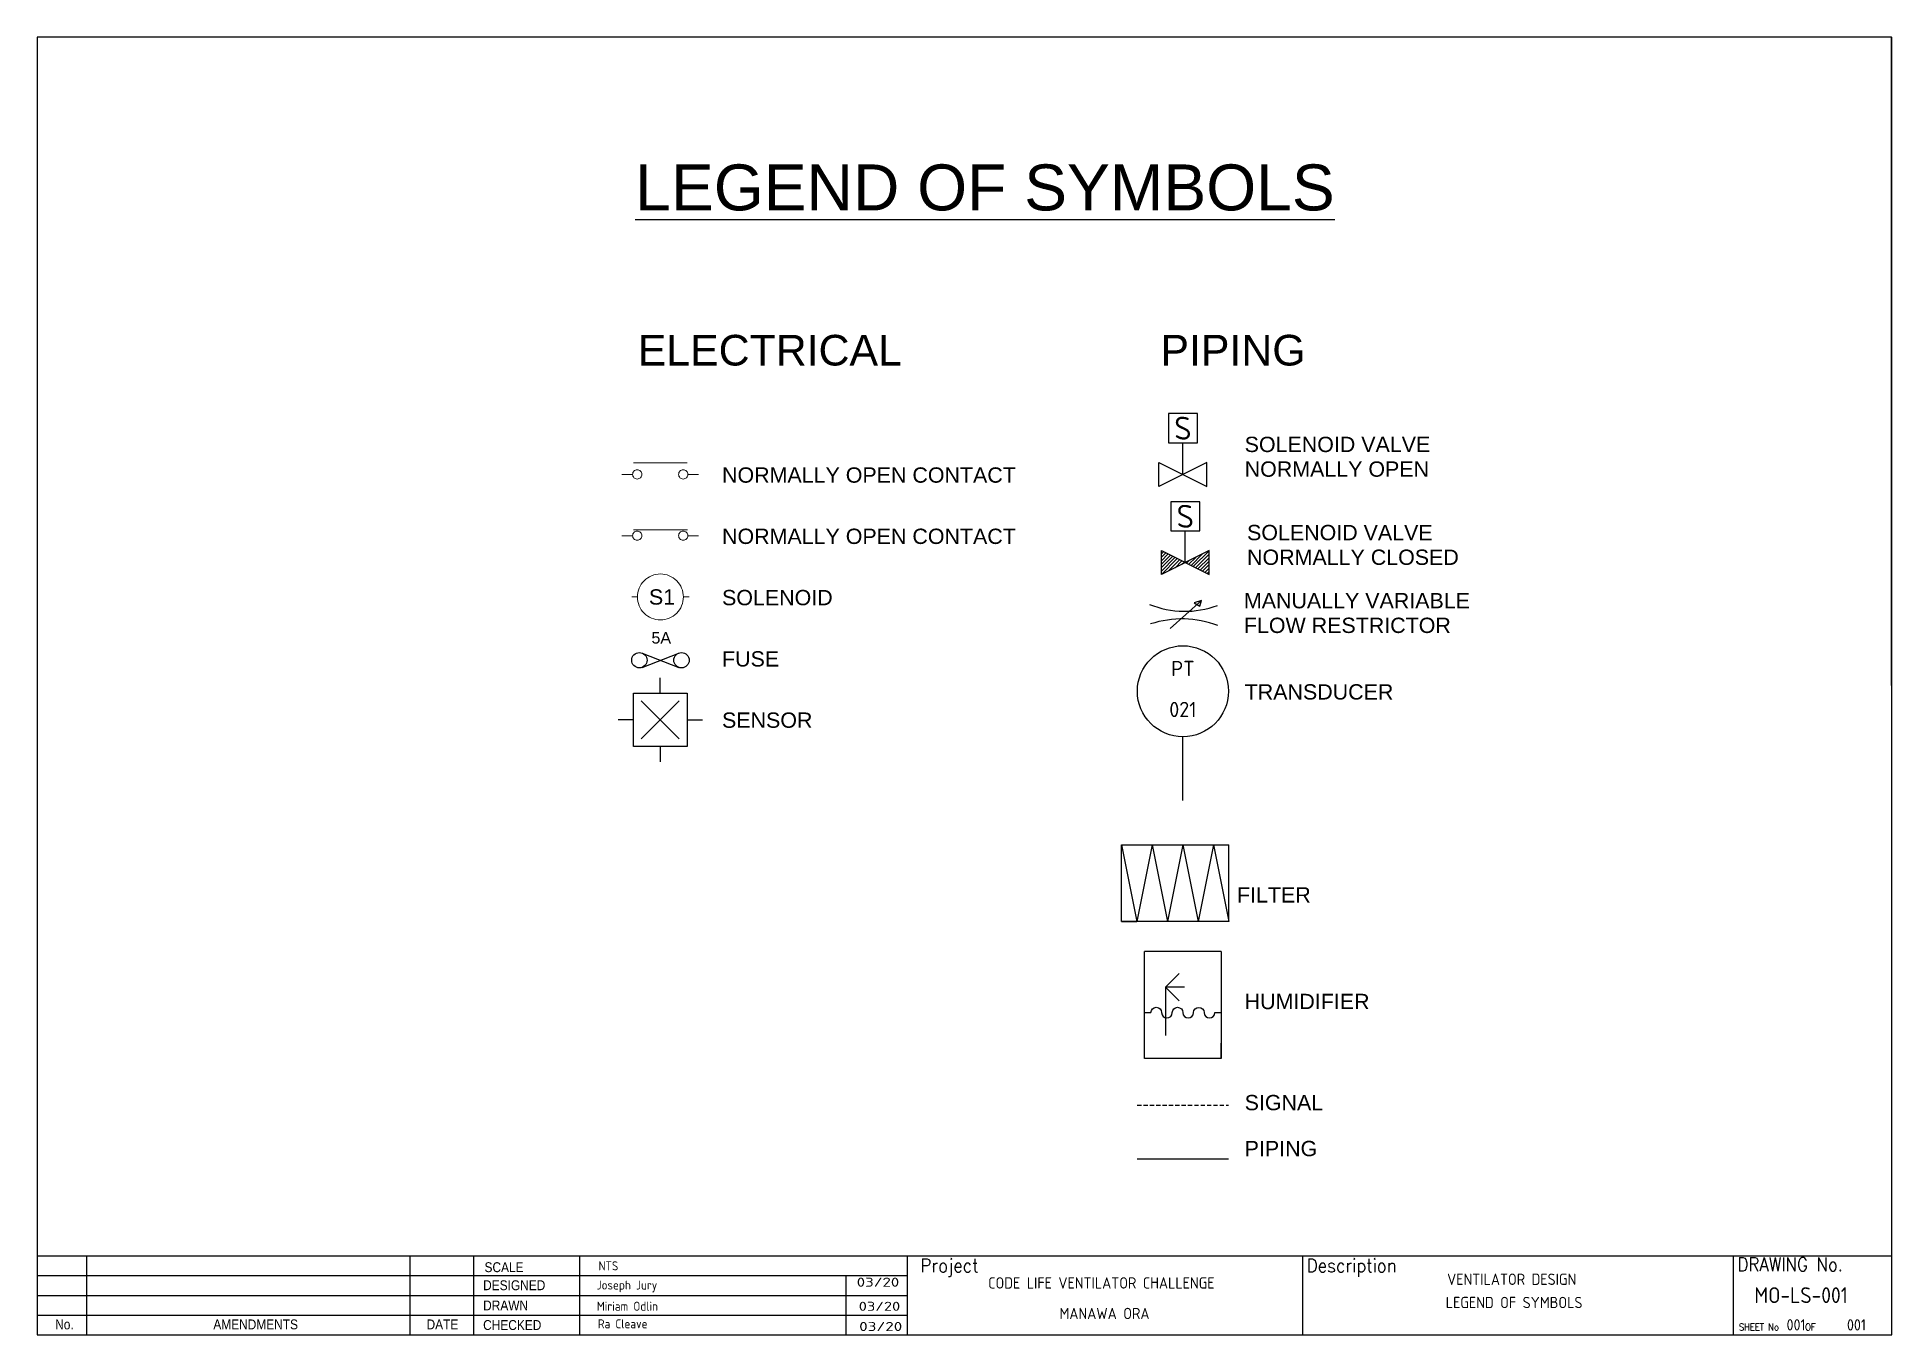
# Paper-space layout 'LS-001' of a CAD drawing. Header units: millimetres. Extents: x 0 to 820, y 0 to 574.
# The model-space entities are those that its viewports show. They can reach past a viewport. Long polylines and large blocks are cut down to what shows.
import ezdxf
from ezdxf.enums import TextEntityAlignment as Align

# ---------------------------------------------------------------- set-up
doc = ezdxf.new("R2010")
doc.units = ezdxf.units.MM
doc.header["$LTSCALE"] = 0.5
doc.linetypes.add('DASHED', pattern=[19.05, 12.7, -6.35])
for name, color, linetype in [('bold', 6, 'Continuous'), ('DRAWING', 7, 'Continuous'), ('PROCESS', 4, 'Continuous'), ('SYMBOLS', 2, 'Continuous'), ('TEXT', 2, 'Continuous'), ('TEXT-2', 1, 'Continuous'), ('TEXT-3', 2, 'Continuous'), ('TEXT_10', 2, 'Continuous'), ('XFIN', 1, 'Continuous')]:
    doc.layers.add(name, color=color, linetype=linetype)
doc.styles.add('Arial', font='arial.ttf')
doc.styles.add('ISO', font='ISO')
doc.styles.add('STYLE1', font='')
doc.styles.add('STYLE2', font='romand.shx')
doc.styles.add('X1', font='iso3098b.shx', dxfattribs={"height": 0.125})
doc.styles.get('STYLE1').set_extended_font_data('Formal436 BT')

# ---------------------------------------------------------------- blocks, each defined once
blk = doc.blocks.new('AHTITLE')
at = {"color": 4, "style": 'ISO'}
for tag, p in [('PROJECT1', (634.69, 56.8)), ('PROJECT2', (634.69, 48.72)), ('DESCRIPTION1', (634.69, 33.99)), ('DESCRIPTION2', (634.69, 26)), ('DETAILS1', (634.69, 12.21)), ('DETAILS2', (634.69, 4.19)), ('SHEET', (749.8, 1.98)), ('TOTAL', (783.33, 1.94))]:
    blk.add_attdef(tag, text='', height=5, dxfattribs=at).set_placement(p, align=Align.CENTER)
at = {"color": 2, "style": 'ISO'}
for tag, p in [('NO6', (6.62, 31.21)), ('NO5', (6.62, 26.21)), ('NO4', (6.62, 21.21)), ('NO3', (6.62, 16.21)), ('NO2', (6.62, 11.21)), ('NO1', (6.62, 6.21))]:
    blk.add_attdef(tag, text='', height=2.5, dxfattribs=at).set_placement(p, align=Align.CENTER)
for tag, p in [('AMENDES6', (13.95, 31.21)), ('AMENDES5', (13.95, 26.21)), ('AMENDES4', (13.95, 21.21)), ('AMENDES3', (13.95, 16.21)), ('AMENDES2', (13.95, 11.21)), ('AMENDES1', (13.95, 6.21))]:
    blk.add_attdef(tag, p, '', height=2.5, dxfattribs=at)
for tag, width, p, p2 in [('A6DATE', 1.040117, (94.65, 31.2), (109.01, 31.2)), ('A5DATE', 1.040117, (94.65, 26.2), (109.01, 26.2)), ('A4DATE', 1.038131, (94.65, 21.2), (108.98, 21.2)), ('A3DATE', 1.03655, (94.65, 16.2), (108.96, 16.2)), ('A2DATE', 1.03731, (94.65, 11.2), (108.97, 11.2)), ('A1DATE', 1.070419, (94.65, 6.2), (108.92, 6.2))]:
    blk.add_attdef(tag, text='', height=2.5, dxfattribs=dict(at, width=width)).set_placement(p, p2, align=Align.FIT)
for tag, p in [('SCALE', (162.51, 33.36)), ('DESIGNED', (202.89, 21.32)), ('DRAWN', (202.89, 16.19)), ('CHECKED', (202.82, 6.23))]:
    blk.add_attdef(tag, text='', height=4, dxfattribs=at).set_placement(p, align=Align.RIGHT)
for tag, p, p2 in [('DESDATE', (205.03, 21.34), (218.71, 21.34)), ('DWGDATE', (205.05, 16.17), (218.82, 16.17)), ('CHKDATE', (205.13, 6.23), (218.83, 6.23))]:
    blk.add_attdef(tag, text='', height=4, dxfattribs=at).set_placement(p, p2, align=Align.FIT)
at = {"color": 6, "style": 'ISO'}
blk.add_attdef('DRAWING', text='', height=7, dxfattribs=at).set_placement((758.83, 14.09), align=Align.CENTER)
blk = doc.blocks.new('MO-title1')
at = {"layer": 'bold'}
for p, q in [((0, 35), (110, 35)), ((193.11, 0), (193.11, 35)), ((220, 35), (820.24, 35)), ((385, 0), (385, 35)), ((559.85, 0), (559.85, 35)), ((750.36, 0), (750.36, 35)), ((0, 0), (820.36, 0))]:
    blk.add_line(p, q, dxfattribs=at)
blk.add_lwpolyline([(0, 0), (820.36, 0), (820.24, 574.3), (0, 574.3)], close=True, dxfattribs=at)
at = {"layer": 'XFIN'}
for p, q in [((0, 35), (192.5, 35)), ((22.06, 0), (22.06, 35)), ((110, 35), (220, 35)), ((164.96, 0), (164.96, 35)), ((192.5, 35), (385, 35)), ((240.08, 0), (240.08, 35)), ((0, 26.25), (192.5, 26.25)), ((192.5, 26.25), (385, 26.25)), ((357.88, 0), (357.88, 26.25)), ((0, 17.5), (192.5, 17.5)), ((192.5, 17.5), (385, 17.5)), ((0, 8.75), (192.5, 8.75)), ((0, 8.75), (192.5, 8.75)), ((192.5, 8.75), (385, 8.75))]:
    blk.add_line(p, q, dxfattribs=at)
at = {"layer": 'TEXT-2', "style": 'STYLE2', "width": 0.9}
blk.add_text('SHEET No     OF', height=3, dxfattribs=at).set_placement((752.7, 2.02))
at = {"layer": 'TEXT-3', "width": 0.9}
for s, height, style, p in [('Project', 6, 'STYLE2', (390.66, 27.72)), ('Description', 6, 'STYLE2', (561.51, 27.72)), ('DRAWING No.', 6, 'STYLE2', (752.02, 28.22)), ('SCALE', 4.375, 'STYLE1', (197.89, 27.78)), ('DESIGNED', 4.375, 'STYLE1', (197.28, 19.8)), ('DRAWN', 4.375, 'STYLE1', (197.28, 10.85)), ('No.', 4.375, 'STYLE1', (8.01, 2.46)), ('AMENDMENTS', 4.375, 'STYLE1', (77.95, 2.46)), ('DATE', 4.375, 'STYLE1', (172.26, 2.46)), ('CHECKED', 4.375, 'STYLE1', (197.28, 2.19)), ('CHECKED', 4.375, 'STYLE1', (197.28, 2.19))]:
    blk.add_text(s, height=height, dxfattribs=dict(at, style=style)).set_placement(p)
blk = doc.blocks.new('NOCT')
at = {"layer": 'DRAWING', "color": 5, "lineweight": 13}
for p, q in [((1.35, 0), (0, 0)), ((8.65, 0), (10, 0))]:
    blk.add_line(p, q, dxfattribs=at)
at = {"layer": 'DRAWING', "color": 5, "lineweight": 5}
blk.add_line((1.5, 1.5), (8.5, 1.5), dxfattribs=at)
at = {"layer": 'DRAWING', "color": 5, "lineweight": 5, "flags": 128}
for points in [[(2, 0.6, -0.414214), (2.6, 0, -0.414214), (2, -0.6, -0.414214), (1.4, 0, -0.414214), (2, 0.6, -0.414214)], [(8, 0.6, -0.414214), (8.6, 0, -0.414214), (8, -0.6, -0.414214), (7.4, 0, -0.414214), (8, 0.6, -0.414214)]]:
    blk.add_lwpolyline(points, format="xyb", dxfattribs=at)
blk = doc.blocks.new('NCCT')
at = {"layer": 'DRAWING', "color": 5, "lineweight": 13}
for p, q in [((1.35, 0), (0, 0)), ((8.65, 0), (10, 0))]:
    blk.add_line(p, q, dxfattribs=at)
at = {"layer": 'DRAWING', "color": 5, "lineweight": 5}
blk.add_line((1.45, -0.75), (8.5, -0.75), dxfattribs=at)
at = {"layer": 'DRAWING', "color": 5, "lineweight": 5, "flags": 128}
for points in [[(2, 0.6, -0.414214), (2.6, 0, -0.414214), (2, -0.6, -0.414214), (1.4, 0, -0.414214), (2, 0.6, -0.414214)], [(8, 0.6, -0.414214), (8.6, 0, -0.414214), (8, -0.6, -0.414214), (7.4, 0, -0.414214), (8, 0.6, -0.414214)]]:
    blk.add_lwpolyline(points, format="xyb", dxfattribs=at)
blk = doc.blocks.new('RLY')
at = {"layer": 'DRAWING', "color": 5, "lineweight": 13}
for p, q in [((0.75, 0), (0, 0)), ((7.5, 0), (6.75, 0))]:
    blk.add_line(p, q, dxfattribs=at)
at = {"layer": 'DRAWING', "color": 5, "lineweight": 5, "flags": 128}
blk.add_lwpolyline([(3.75, 3, -0.414214), (6.75, 0, -0.414214), (3.75, -3, -0.414214), (0.75, 0, -0.414214), (3.75, 3, -0.414214)], format="xyb", dxfattribs=at)
blk = doc.blocks.new('FUSE')
at = {"layer": 'DRAWING'}
for p, q in [((0.93, 6.14), (-0.93, 1.36)), ((-0.93, 6.14), (0.93, 1.36))]:
    blk.add_line(p, q, dxfattribs=at)
for centre in [(0, 6.5), (0, 1)]:
    blk.add_circle(centre, 1, dxfattribs=at)

msp = doc.modelspace()

# ---------------------------------------------------------------- hatches: boundary and pattern name
at = {"layer": 'DRAWING', "linetype": 'ByBlock'}
h = msp.add_hatch(dxfattribs=at)
h.set_pattern_fill('ANSI31', color=5, scale=0.1, style=0)
h.paths.add_polyline_path([(121.87, 299.67), (121.87, 302.79), (128.1, 299.67), (128.1, 302.79)])

# ---------------------------------------------------------------- linework, layer by layer
at = {"layer": 'DRAWING', "color": 5, "linetype": 'ByBlock'}
for p, q in [((123.03, 292.62), (127.09, 296.27)), ((127.09, 296.27), (126.14, 295.97)), ((126.14, 295.97), (126.89, 295.52)), ((126.89, 295.52), (127.09, 296.27)), ((56.47, 284.2), (56.47, 286.2)), ((54, 283.18), (58.95, 278.23)), ((54, 278.23), (58.95, 283.18)), ((52.97, 280.7), (50.97, 280.7)), ((59.97, 280.7), (61.97, 280.7)), ((56.47, 277.2), (56.47, 275.2))]:
    msp.add_line(p, q, dxfattribs=at)
at = {"layer": 'DRAWING', "color": 2, "linetype": 'ByBlock'}
for p, q in [((116.68, 264.39), (118.68, 254.39)), ((120.68, 264.39), (118.68, 254.39)), ((120.68, 264.39), (122.68, 254.39)), ((124.68, 264.39), (122.68, 254.39)), ((124.68, 264.39), (126.68, 254.39)), ((128.68, 264.39), (126.68, 254.39)), ((128.68, 264.39), (130.68, 254.39)), ((130.68, 254.39), (130.68, 264.39)), ((116.68, 254.39), (118.68, 254.39)), ((129.68, 250.47), (119.68, 250.47)), ((124.18, 247.57), (122.41, 245.8)), ((124.91, 245.8), (122.41, 245.8)), ((124.18, 244.03), (122.41, 245.8)), ((122.41, 245.8), (122.41, 239.5)), ((129.68, 236.47), (129.68, 238.47))]:
    msp.add_line(p, q, dxfattribs=at)
at = {"layer": 'DRAWING', "color": 5, "linetype": 'DASHED'}
msp.add_line((118.71, 230.37), (130.64, 230.37), dxfattribs=at)
at = {"layer": 'DRAWING', "color": 5, "linetype": 'ByBlock'}
msp.add_lwpolyline([(52.97, 277.2), (52.97, 284.2), (59.97, 284.2), (59.97, 277.2)], close=True, dxfattribs=at)
at = {"layer": 'DRAWING', "color": 2, "linetype": 'ByBlock'}
for points in [[(130.68, 254.39), (116.68, 254.39), (116.68, 264.39), (130.68, 264.39)], [(129.68, 250.47), (129.68, 236.47), (119.68, 236.47), (119.68, 250.47)]]:
    msp.add_lwpolyline(points, dxfattribs=at)
at = {"layer": 'DRAWING', "color": 5, "linetype": 'ByBlock'}
for centre, radius, start, end in [((124.95, 307.09), 12.22, 247.7655, 290.2924), ((124.57, 280.7), 13.17, 69.2582, 108.123)]:
    msp.add_arc(centre, radius, start, end, dxfattribs=at)
at = {"layer": 'PROCESS'}
msp.add_line((118.71, 223.37), (130.64, 223.37), dxfattribs=at)
at = {"layer": 'SYMBOLS'}
for p, q in [((124.68, 312.74), (124.68, 316.88)), ((124.99, 301.23), (124.99, 305.37)), ((124.68, 270.15), (124.68, 278.49))]:
    msp.add_line(p, q, dxfattribs=at)
for points in [[(126.58, 316.88), (126.58, 320.68), (122.78, 320.68), (122.78, 316.88)], [(121.56, 311.18), (121.56, 314.3), (127.79, 311.18), (127.79, 314.3)], [(126.88, 305.37), (126.88, 309.17), (123.09, 309.17), (123.09, 305.37)], [(121.87, 299.67), (121.87, 302.79), (128.1, 299.67), (128.1, 302.79)]]:
    msp.add_lwpolyline(points, close=True, dxfattribs=at)
msp.add_lwpolyline([(119.68, 242.47), (120.51, 242.47, -1), (121.9, 242.47, 1), (123.29, 242.47, -1), (124.68, 242.47, 1), (126.07, 242.47, -1), (127.45, 242.47, 1), (128.84, 242.47), (129.68, 242.47)], format="xyb", dxfattribs=at)
msp.add_circle((124.68, 284.43), 5.94, dxfattribs=at)

# ---------------------------------------------------------------- block references
at = {"color": 5, "rotation": 90}
msp.add_blockref('FUSE', (60.25, 288.48), dxfattribs=at)
at = {"layer": 'DRAWING'}
for name, p, rotation in [('NOCT', (51.47, 312.74), 359.9999999999999), ('RLY', (52.75, 296.74), 360)]:
    msp.add_blockref(name, p, dxfattribs=dict(at, rotation=rotation))
at = {"layer": 'DRAWING', "color": 0, "linetype": 'ByBlock', "rotation": 180}
msp.add_blockref('NCCT', (61.47, 304.74), dxfattribs=at)

# ---------------------------------------------------------------- texts
at = {"layer": 'SYMBOLS', "style": 'X1'}
for p in [(124.68, 318.78), (124.99, 307.27)]:
    msp.add_text('S', height=3, dxfattribs=at).set_placement(p, align=Align.MIDDLE)
at = {"layer": 'TEXT', "style": 'Arial'}
for s, insert, char_height, attachment_point, line_spacing_factor in [('{\\LLEGEND OF SYMBOLS}', (53.21, 353.21), 6, 1, 1.5), ('{ELECTRICAL}', (53.54, 330.96), 4, 1, 1.5), ('{PIPING}', (121.75, 330.96), 4, 1, 1.5), ('{SOLENOID VALVE\\PNORMALLY OPEN}', (132.74, 317.66), 2, 1, 0.966482), ('{NORMALLY OPEN CONTACT}', (64.54, 313.66), 2, 1, 0.966482), ('{NORMALLY OPEN CONTACT}', (64.54, 305.66), 2, 1, 0.966482), ('{SOLENOID VALVE\\PNORMALLY CLOSED}', (133.05, 306.15), 2, 1, 0.966482), ('{S1}', (55, 297.74), 2, 1, 0.966482), ('{SOLENOID}', (64.54, 297.66), 2, 1, 0.966482), ('{MANUALLY VARIABLE \\PFLOW RESTRICTOR}', (132.64, 297.26), 2, 1, 0.966482), ('{5A}', (56.61, 292.16), 1.5, 2, 0.966482), ('{FUSE}', (64.54, 289.66), 2, 1, 0.966482), ('{TRANSDUCER}', (132.74, 285.35), 2, 1, 0.966482), ('{SENSOR}', (64.54, 281.66), 2, 1, 0.966482), ('{FILTER}', (131.74, 258.85), 2, 1, 0.966482), ('{HUMIDIFIER}', (132.74, 244.93), 2, 1, 0.966482), ('{SIGNAL}', (132.74, 231.73), 2, 1, 0.966482), ('{PIPING}', (132.74, 225.73), 2, 1, 0.966482)]:
    msp.add_mtext(s, dxfattribs=dict(at, insert=insert, char_height=char_height, attachment_point=attachment_point, line_spacing_factor=line_spacing_factor))
at = {"layer": 'TEXT_10', "style": 'X1'}
for s, p in [('PT', (124.68, 287.4)), ('021', (124.68, 282.05))]:
    msp.add_text(s, height=2, dxfattribs=at).set_placement(p, align=Align.MIDDLE)

psp = doc.layouts.new('LS-001')

# ---------------------------------------------------------------- linework, layer by layer
at = {"layer": 'bold'}
psp.add_line((0, 0), (820.36, 0), dxfattribs=at)
psp.add_lwpolyline([(0, 0), (820.36, 0), (820.24, 574.3), (0, 574.3)], close=True, dxfattribs=at)

# ---------------------------------------------------------------- block references
at = {"layer": 'bold', "color": 0, "linetype": 'ByBlock'}
psp.add_blockref('MO-title1', (0, 0), dxfattribs=at)
at = {"layer": 'XFIN'}
ref = psp.add_blockref('AHTITLE', (21.36, 0), dxfattribs=at)
ref.add_attrib('PROJECT1', 'CODE LIFE VENTILATOR CHALLENGE', dxfattribs={"layer": '0', "color": 4, "height": 5, "style": 'ISO'}).set_placement((470.74, 20.5), align=Align.CENTER)
ref.add_attrib('PROJECT2', 'MANAWA ORA', dxfattribs={"layer": '0', "color": 4, "height": 5, "style": 'ISO'}).set_placement((472.09, 6.99), align=Align.CENTER)
ref.add_attrib('DESCRIPTION1', 'VENTILATOR DESIGN', dxfattribs={"layer": '0', "color": 4, "height": 5, "style": 'ISO'}).set_placement((652.2, 22.12), align=Align.CENTER)
ref.add_attrib('DETAILS1', 'LEGEND OF SYMBOLS', dxfattribs={"layer": '0', "color": 4, "height": 5, "style": 'ISO'}).set_placement((653.26, 11.85), align=Align.CENTER)
ref.add_attrib('DRAWING', 'MO-LS-001', dxfattribs={"layer": '0', "color": 6, "height": 7, "style": 'ISO'}).set_placement((780.19, 14.09), align=Align.CENTER)
ref.add_attrib('SHEET', '001', dxfattribs={"layer": '0', "color": 4, "height": 5, "style": 'ISO'}).set_placement((777.98, 1.98), align=Align.CENTER)
ref.add_attrib('TOTAL', '001', dxfattribs={"layer": '0', "color": 4, "height": 5, "style": 'ISO'}).set_placement((804.69, 1.94), align=Align.CENTER)
ref.add_attrib('SCALE', 'NTS', dxfattribs={"layer": '0', "color": 2, "height": 4, "style": 'ISO'}).set_placement((257.07, 28.57), align=Align.RIGHT)
ref.add_attrib('DESIGNED', 'Joseph Jury', dxfattribs={"layer": '0', "color": 2, "height": 4, "style": 'ISO'}).set_placement((274.3, 20.08), align=Align.RIGHT)
ref.add_attrib('DESDATE', '03/20', dxfattribs={"layer": '0', "color": 2, "height": 4, "style": 'ISO', "width": 1.402367}).set_placement((362.5, 21.34), (381.31, 21.34), align=Align.FIT)
ref.add_attrib('DRAWN', 'Miriam Odlin', dxfattribs={"layer": '0', "color": 2, "height": 4, "style": 'ISO'}).set_placement((274.61, 10.7), align=Align.RIGHT)
ref.add_attrib('DWGDATE', '03/20', dxfattribs={"layer": '0', "color": 2, "height": 4, "style": 'ISO', "width": 1.36937}).set_placement((363.39, 10.67), (381.75, 10.67), align=Align.FIT)
ref.add_attrib('CHECKED', 'Ra Cleave', dxfattribs={"layer": '0', "color": 2, "height": 4, "style": 'ISO'}).set_placement((269.98, 2.91), align=Align.RIGHT)
ref.add_attrib('CHKDATE', '03/20', dxfattribs={"layer": '0', "color": 2, "height": 4, "style": 'ISO', "width": 1.418866}).set_placement((363.61, 1.73), (382.64, 1.73), align=Align.FIT)

# ---------------------------------------------------------------- viewports
at = {"layer": 'DRAWING', "color": 5, "linetype": 'ByBlock'}
psp.add_viewport(center=(410.18, 304.65), size=(820.36, 539.2996), view_center_point=(96.18, 290.28), view_height=159.1164, dxfattribs=at)

doc.saveas('drawing.dxf')
